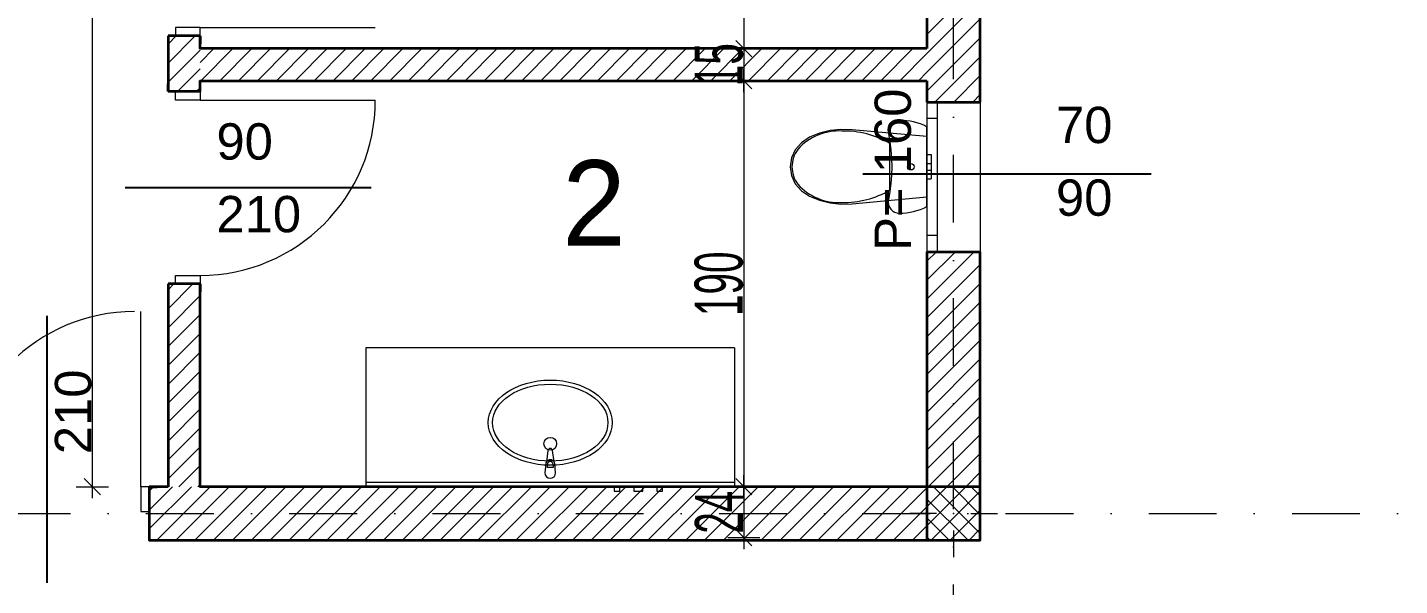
# Model space of a CAD drawing. Header units: millimetres. Extents: x -115530 to 122462, y -34508 to 119375.
# Drawn here: x -10144 to -3723, y 99749 to 102360 of the extents above; entities that cross this region are included whole.
import ezdxf

# ---------------------------------------------------------------- set-up
doc = ezdxf.new("R2010")
doc.units = ezdxf.units.MM
doc.header["$MEASUREMENT"] = 0
doc.linetypes.add('Dot & Dashed', pattern=[670.277762, 317.5, -176.388889, 0, -176.388874])
for name, color, linetype, lineweight in [('dimenzija', 7, 'Continuous', 13), ('dimenzuja vnatre', 251, 'Continuous', 9), ('New_Structural - Bearing_Pen_No__20', 1, 'Continuous', 0), ('New_Structural - Bearing_Pen_No__27', 7, 'Continuous', 25), ('New_Structural - Bearing_Pen_No__7', 7, 'Continuous', 35), ('PECAT-4', 10, 'Continuous', 13)]:
    doc.layers.add(name, color=color, linetype=linetype, lineweight=lineweight)
for name, color, linetype, lineweight, true_color in [('HATCH 2', 7, 'Continuous', 9, 0x575757), ('New_MEP - Electrical_Pen_No__75', 7, 'Continuous', 13, 0xaaaaaa), ('New_Structural - Bearing_Pen_No__168', 7, 'Continuous', 13, 0x6a6a6a), ('New_Structural - Bearing_Pen_No__23', 7, 'Continuous', 25, 0xbf7340), ('New_Structural - Bearing_Pen_No__3', 7, 'Continuous', 18, 0xff6600), ('New_Structural - Bearing_Pen_No__5', 7, 'Continuous', 25, 0x40a5ff), ('New_Structural - Bearing_Pen_No__8', 7, 'Continuous', 35, 0xa80f02), ('OSKI', 7, 'Continuous', 20, 0x156a84)]:
    doc.layers.add(name, color=color, linetype=linetype, lineweight=lineweight, true_color=true_color)
doc.layers.add('New_MEP - Electrical', color=7, linetype='Continuous')
doc.styles.add('GENERATED_STYLE_1', font='arial.ttf')
doc.styles.add('PLATEIA', font='CGSAPPS.shx', dxfattribs={"width": 0.6})
doc.styles.add('SWISS', font='MCSWISB.TTF')
doc.dimstyles.new('100v', dxfattribs={"dimtxt": 225, "dimasz": 1, "dimexe": 0.18, "dimexo": 0.0625, "dimgap": 4, "dimtad": 1, "dimdec": 0, "dimlfac": 0.1, "dimzin": 12, "dimdsep": 46, "dimtxsty": 'PLATEIA', "dimblk": 'A$C321216CB', "dimcen": 0.09, "dimse1": 1, "dimse2": 1, "dimclrd": 256, "dimclrt": 256, "dimadec": 3, "dimazin": 0, "dimtfac": 1, "dimtdec": 0, "dimtix": 1, "dimtmove": 2, "dimatfit": 3, "dimldrblk": 'A$C321216CB', "dimfxl": 1, "dimtolj": 1, "dimtzin": 0, "dimlwd": -1, "dimarcsym": 0})
pattern_1 = [(45, (-112822.756, 83915.69), (-44.194174, 44.194174), [])]
pattern_2 = [(45, (-112792.756, 83915.69), (-44.194174, 44.194174), [])]

# ---------------------------------------------------------------- blocks, each defined once
blk = doc.blocks.new('Basin Cabinet 25[1]', base_point=(11111.1, 34311.1))
at = {"layer": 'New_MEP - Electrical_Pen_No__75', "color": 6, "linetype": 'Continuous', "lineweight": 20}
for p, q in [((11111.1, 34961.1), (12836.1, 34961.1)), ((11111.1, 34311.1), (11111.1, 34961.1)), ((11111.1, 34941.1), (12836.1, 34941.1)), ((12836.1, 34311.1), (12836.1, 34961.1)), ((11960, 34856.3), (11960, 34871.2)), ((11960, 34871.2), (11987.2, 34871.2)), ((11987.2, 34871.2), (11987.2, 34856.3)), ((11111.1, 34311.1), (12836.1, 34311.1))]:
    blk.add_line(p, q, dxfattribs=at)
at = {"layer": 'New_MEP - Electrical_Pen_No__75', "color": 6, "linetype": 'Continuous', "lineweight": 20, "flags": 128}
for points in [[(11447.6, 34961.1), (11474.6, 34961.1), (11474.6, 34981.1), (11447.6, 34981.1)], [(11540.1, 34961.1), (11582.1, 34961.1), (11582.1, 34981.1), (11540.1, 34981.1)], [(11647.6, 34961.1), (11674.6, 34961.1), (11674.6, 34981.1), (11647.6, 34981.1)]]:
    blk.add_lwpolyline(points, close=True, dxfattribs=at)
blk.add_lwpolyline([(11948.6, 34896.1), (11952.6, 34854.2, 0.12102), (11955.9, 34844.7), (11962.5, 34791.7, 0.882566), (11984.7, 34791.7), (11991.4, 34844.7, 0.12102), (11994.6, 34854.2), (11998.6, 34896.1, 1)], format="xyb", close=True, dxfattribs=at)
at = {"layer": 'New_MEP - Electrical_Pen_No__75', "color": 6, "linetype": 'Continuous', "lineweight": 20}
blk.add_circle((11973.6, 34760), 30, dxfattribs=at)
for centre, radius, start, end in [((11973.6, 34856.1), 21.1, 212.77103, 327.22897), ((11973.6, 34856.3), 13.6, 180, 0)]:
    blk.add_arc(centre, radius, start, end, dxfattribs=at)
for major_axis, ratio in [((290, 0), 0.686667), ((270, 0), 0.666667)]:
    blk.add_ellipse((11973.6, 34661.1), major_axis=major_axis, ratio=ratio, dxfattribs=at)
blk = doc.blocks.new('WC 25[2]', base_point=(10211.1, 33463.9))
at = {"layer": 'New_MEP - Electrical_Pen_No__75', "color": 6, "linetype": 'Continuous', "lineweight": 20}
for p, q in [((10191.1, 33504.2), (10191.1, 33520.9)), ((10211.1, 33520.9), (10191.1, 33520.9)), ((10211.1, 33504.2), (10211.1, 33520.9)), ((10384.2, 33572.8), (10384.2, 33463.9)), ((10191.1, 33479.9), (10191.1, 33504.2)), ((10191.1, 33475.2), (10191.1, 33479.9)), ((10211.1, 33479.9), (10191.1, 33479.9)), ((10191.1, 33463.9), (10191.1, 33475.2)), ((10191.1, 33452.6), (10191.1, 33463.9)), ((10191.1, 33447.9), (10191.1, 33452.6)), ((10211.1, 33479.9), (10211.1, 33504.2)), ((10211.1, 33475.2), (10211.1, 33479.9)), ((10211.1, 33463.9), (10211.1, 33475.2)), ((10211.1, 33452.6), (10211.1, 33463.9)), ((10211.1, 33447.9), (10211.1, 33452.6)), ((10384.2, 33463.9), (10384.2, 33354.9)), ((10211.1, 33447.9), (10191.1, 33447.9)), ((10191.1, 33423.6), (10191.1, 33447.9)), ((10191.1, 33406.9), (10191.1, 33423.6)), ((10211.1, 33406.9), (10191.1, 33406.9)), ((10211.1, 33423.6), (10211.1, 33447.9)), ((10211.1, 33406.9), (10211.1, 33423.6))]:
    blk.add_line(p, q, dxfattribs=at)
at = {"layer": 'New_MEP - Electrical_Pen_No__75', "color": 6, "linetype": 'Continuous', "lineweight": 20, "flags": 128}
for points in [[(10211.1, 33277.1), (10226.2, 33270), (10241.7, 33263.8), (10257.5, 33258.5), (10273.6, 33254.2), (10289.9, 33250.8), (10306.3, 33248.3), (10322.9, 33246.9), (10339.6, 33246.4), (10351.1, 33247.7), (10362.1, 33251.4), (10372, 33257.5), (10380.3, 33265.7), (10386.6, 33275.4), (10390.6, 33286.3), (10392.1, 33297.8), (10391.1, 33309.4), (10384.3, 33347.7), (10379.4, 33386.2), (10376.5, 33425), (10375.5, 33463.9), (10376.5, 33502.7), (10379.4, 33541.5), (10384.3, 33580.1), (10391.1, 33618.4), (10392.1, 33629.9), (10390.6, 33641.4), (10386.6, 33652.3), (10380.3, 33662.1), (10372, 33670.2), (10362.1, 33676.3), (10351.1, 33680.1), (10339.6, 33681.4), (10322.9, 33680.9), (10306.3, 33679.4), (10289.9, 33677), (10273.6, 33673.6), (10257.5, 33669.2), (10241.7, 33663.9), (10226.2, 33657.7), (10211.1, 33650.6)], [(10664.5, 33294.5), (10714.3, 33306.9), (10761.2, 33325.9), (10798.4, 33351.5), (10826.9, 33384.5), (10844.9, 33422.8), (10851.1, 33463.9), (10844.9, 33504.9), (10826.9, 33543.2), (10798.4, 33576.3), (10761.2, 33601.9), (10714.3, 33620.9), (10664.5, 33633.3), (10613.2, 33638.8), (10561.5, 33637.2), (10211.1, 33604.9), (10211.1, 33322.9), (10561.5, 33290.5), (10613.2, 33289)]]:
    blk.add_lwpolyline(points, close=True, dxfattribs=at)
at = {"layer": 'New_MEP - Electrical_Pen_No__75', "color": 6, "linetype": 'Continuous', "lineweight": 20}
for centre, major_axis, start_param, end_param in [((10599.1, 33205.8), (425.5, 0), 1.547178, 2.100199), ((10623.4, 33374.4), (257.1, 0), 0.725935, 1.626524), ((10703.9, 33463.1), (138.6, 0), 0.005861, 0.632505), ((10703.9, 33464.7), (138.6, 0), 5.650681, 6.277325), ((10599.1, 33722), (425.5, 0), 4.182984, 4.736005), ((10623.4, 33553.3), (257.1, 0), 4.656658, 5.557246)]:
    blk.add_ellipse(centre, major_axis=major_axis, ratio=0.999377, start_param=start_param, end_param=end_param, dxfattribs=at)
blk.add_ellipse((10286.1, 33463.9), major_axis=(0, 15), ratio=0.999724, dxfattribs=at)
blk = doc.blocks.new('A$C321216CB')
for p, q in [((0, -75.3), (0, 75.3)), ((-53.8, 0), (53.8, 0)), ((-38.1, -38.1), (38.1, 38.1))]:
    blk.add_line(p, q)
blk = doc.blocks.new('*D804')
at = {"layer": 'DEFPOINTS', "color": 0, "transparency": 16777216}
for p in [(-5935.2, 99960.7), (-5685.2, 99960.7), (-5935.2, 98083.2)]:
    blk.add_point(p, dxfattribs=at)
at = {"layer": 'dimenzija', "transparency": 16777216}
blk.add_line((-5686.2, 98083.2), (-5934.2, 98083.2), dxfattribs=at)
at = {"layer": 'dimenzija', "transparency": 16777216, "rotation": 180}
blk.add_blockref('A$C321216CB', (-5935.2, 98083.2), dxfattribs=at)
at = {"layer": 'dimenzija', "transparency": 16777216}
blk.add_blockref('A$C321216CB', (-5685.2, 98083.2), dxfattribs=at)
at = {"layer": 'dimenzija', "transparency": 16777216, "insert": (-5810.2, 98199.7), "char_height": 225, "attachment_point": 5, "style": 'PLATEIA'}
blk.add_mtext('\\A1;25', dxfattribs=at)
blk = doc.blocks.new('*D805')
at = {"layer": 'DEFPOINTS', "color": 0, "transparency": 16777216}
for p in [(-10560.2, 99960.7), (-5935.2, 99960.7), (-10560.2, 98083.2)]:
    blk.add_point(p, dxfattribs=at)
at = {"layer": 'dimenzija', "transparency": 16777216}
blk.add_line((-5936.2, 98083.2), (-10559.2, 98083.2), dxfattribs=at)
at = {"layer": 'dimenzija', "transparency": 16777216, "rotation": 180}
blk.add_blockref('A$C321216CB', (-10560.2, 98083.2), dxfattribs=at)
at = {"layer": 'dimenzija', "transparency": 16777216}
blk.add_blockref('A$C321216CB', (-5935.2, 98083.2), dxfattribs=at)
at = {"layer": 'dimenzija', "transparency": 16777216, "insert": (-8247.7, 98199.7), "char_height": 225, "attachment_point": 5, "style": 'PLATEIA'}
blk.add_mtext('\\A1;462.5', dxfattribs=at)
blk = doc.blocks.new('*D809')
at = {"layer": 'DEFPOINTS', "color": 0, "transparency": 16777216}
for p in [(-15685.2, 99960.7), (-5685.2, 99960.7), (-15685.2, 97355.7)]:
    blk.add_point(p, dxfattribs=at)
at = {"layer": 'dimenzija', "transparency": 16777216}
blk.add_line((-5686.2, 97355.7), (-15684.2, 97355.7), dxfattribs=at)
at = {"layer": 'dimenzija', "transparency": 16777216, "rotation": 180}
blk.add_blockref('A$C321216CB', (-15685.2, 97355.7), dxfattribs=at)
at = {"layer": 'dimenzija', "transparency": 16777216}
blk.add_blockref('A$C321216CB', (-5685.2, 97355.7), dxfattribs=at)
at = {"layer": 'dimenzija', "transparency": 16777216, "insert": (-10685.2, 97472.2), "char_height": 225, "attachment_point": 5, "style": 'PLATEIA'}
blk.add_mtext('\\A1;1000', dxfattribs=at)
blk = doc.blocks.new('*D818')
at = {"layer": 'DEFPOINTS', "color": 0, "transparency": 16777216}
for p in [(-5685.2, 100210.7), (-2626.7, 100210.7), (-5685.2, 99960.7)]:
    blk.add_point(p, dxfattribs=at)
at = {"layer": 'dimenzija', "transparency": 16777216}
blk.add_line((-2626.7, 99961.7), (-2626.7, 100209.7), dxfattribs=at)
for p, rotation in [((-2626.7, 100210.7), 90), ((-2626.7, 99960.7), 270)]:
    blk.add_blockref('A$C321216CB', p, dxfattribs=dict(at, rotation=rotation))
at = {"layer": 'dimenzija', "transparency": 16777216, "insert": (-2743.2, 100085.7), "char_height": 225, "attachment_point": 5, "rotation": 90, "style": 'PLATEIA'}
blk.add_mtext('\\A1;25', dxfattribs=at)
blk = doc.blocks.new('*D819')
at = {"layer": 'DEFPOINTS', "color": 0, "transparency": 16777216}
for p in [(-5685.2, 104335.7), (-2626.7, 104335.7), (-5685.2, 100210.7)]:
    blk.add_point(p, dxfattribs=at)
at = {"layer": 'dimenzija', "transparency": 16777216}
blk.add_line((-2626.7, 100211.7), (-2626.7, 104334.7), dxfattribs=at)
for p, rotation in [((-2626.7, 104335.7), 90), ((-2626.7, 100210.7), 270)]:
    blk.add_blockref('A$C321216CB', p, dxfattribs=dict(at, rotation=rotation))
at = {"layer": 'dimenzija', "transparency": 16777216, "insert": (-2743.2, 102273.2), "char_height": 225, "attachment_point": 5, "rotation": 90, "style": 'PLATEIA'}
blk.add_mtext('\\A1;412.5', dxfattribs=at)
blk = doc.blocks.new('*D834')
at = {"layer": 'DEFPOINTS', "color": 0, "transparency": 16777216}
for p in [(-4373, 104460.7), (-4350.6, 100085.7), (-3004, 100085.7)]:
    blk.add_point(p, dxfattribs=at)
at = {"layer": 'dimenzija', "transparency": 16777216}
blk.add_line((-3004, 104459.7), (-3004, 100086.7), dxfattribs=at)
for p, rotation in [((-3004, 104460.7), 90), ((-3004, 100085.7), 270)]:
    blk.add_blockref('A$C321216CB', p, dxfattribs=dict(at, rotation=rotation))
at = {"layer": 'dimenzija', "transparency": 16777216, "insert": (-3120.5, 102273.2), "char_height": 225, "attachment_point": 5, "rotation": 90, "style": 'PLATEIA'}
blk.add_mtext('\\A1;437.5', dxfattribs=at)
blk = doc.blocks.new('*D836')
at = {"layer": 'DEFPOINTS', "color": 0, "transparency": 16777216}
for p in [(-5685.2, 101310.7), (-5685.2, 99960.7), (-2236.9, 99960.7)]:
    blk.add_point(p, dxfattribs=at)
at = {"layer": 'dimenzija', "transparency": 16777216}
blk.add_line((-2236.9, 101309.7), (-2236.9, 99961.7), dxfattribs=at)
for p, rotation in [((-2236.9, 101310.7), 90), ((-2236.9, 99960.7), 270)]:
    blk.add_blockref('A$C321216CB', p, dxfattribs=dict(at, rotation=rotation))
at = {"layer": 'dimenzija', "transparency": 16777216, "insert": (-2353.4, 100635.7), "char_height": 225, "attachment_point": 5, "rotation": 90, "style": 'PLATEIA'}
blk.add_mtext('\\A1;135', dxfattribs=at)
blk = doc.blocks.new('*D884')
at = {"layer": 'DEFPOINTS', "color": 0, "transparency": 16777216}
for p in [(-5810.2, 102010.7), (-2236.9, 102010.7), (-5685.2, 101310.7)]:
    blk.add_point(p, dxfattribs=at)
at = {"layer": 'dimenzija', "transparency": 16777216}
blk.add_line((-2236.9, 101311.7), (-2236.9, 102009.7), dxfattribs=at)
for p, rotation in [((-2236.9, 102010.7), 90), ((-2236.9, 101310.7), 270)]:
    blk.add_blockref('A$C321216CB', p, dxfattribs=dict(at, rotation=rotation))
at = {"layer": 'dimenzija', "transparency": 16777216, "insert": (-2353.4, 101660.7), "char_height": 225, "attachment_point": 5, "rotation": 90, "style": 'PLATEIA'}
blk.add_mtext('\\A1;70', dxfattribs=at)
blk = doc.blocks.new('*D885')
at = {"layer": 'DEFPOINTS', "color": 0, "transparency": 16777216}
for p in [(-5752.7, 102835.7), (-2236.9, 102835.7), (-5810.2, 102010.7)]:
    blk.add_point(p, dxfattribs=at)
at = {"layer": 'dimenzija', "transparency": 16777216}
blk.add_line((-2236.9, 102011.7), (-2236.9, 102834.7), dxfattribs=at)
for p, rotation in [((-2236.9, 102835.7), 90), ((-2236.9, 102010.7), 270)]:
    blk.add_blockref('A$C321216CB', p, dxfattribs=dict(at, rotation=rotation))
at = {"layer": 'dimenzija', "transparency": 16777216, "insert": (-2353.4, 102423.2), "char_height": 225, "attachment_point": 5, "rotation": 90, "style": 'PLATEIA'}
blk.add_mtext('\\A1;82.5', dxfattribs=at)
blk = doc.blocks.new('*D837')
at = {"layer": 'DEFPOINTS', "color": 0, "transparency": 16777216}
for p in [(-9573.9, 100028.2), (-5685.2, 99960.7), (-9573.9, 97712.4)]:
    blk.add_point(p, dxfattribs=at)
at = {"layer": 'dimenzija', "transparency": 16777216}
blk.add_line((-5686.2, 97712.4), (-9572.9, 97712.4), dxfattribs=at)
at = {"layer": 'dimenzija', "transparency": 16777216, "rotation": 180}
blk.add_blockref('A$C321216CB', (-9573.9, 97712.4), dxfattribs=at)
at = {"layer": 'dimenzija', "transparency": 16777216}
blk.add_blockref('A$C321216CB', (-5685.2, 97712.4), dxfattribs=at)
at = {"layer": 'dimenzija', "transparency": 16777216, "insert": (-7629.5, 97828.9), "char_height": 225, "attachment_point": 5, "style": 'PLATEIA'}
blk.add_mtext('\\A1;389', dxfattribs=at)
blk = doc.blocks.new('*D886')
at = {"layer": 'DEFPOINTS', "color": 0, "transparency": 16777216}
for p in [(-10503.9, 99984.3), (-9573.9, 100028.2), (-10503.9, 97712.4)]:
    blk.add_point(p, dxfattribs=at)
at = {"layer": 'dimenzija', "transparency": 16777216}
blk.add_line((-9574.9, 97712.4), (-10502.9, 97712.4), dxfattribs=at)
at = {"layer": 'dimenzija', "transparency": 16777216, "rotation": 180}
blk.add_blockref('A$C321216CB', (-10503.9, 97712.4), dxfattribs=at)
at = {"layer": 'dimenzija', "transparency": 16777216}
blk.add_blockref('A$C321216CB', (-9573.9, 97712.4), dxfattribs=at)
at = {"layer": 'dimenzija', "transparency": 16777216, "insert": (-10038.9, 97828.9), "char_height": 225, "attachment_point": 5, "style": 'PLATEIA'}
blk.add_mtext('\\A1;93', dxfattribs=at)
blk = doc.blocks.new('*D893')
at = {"layer": 'DEFPOINTS', "color": 0, "transparency": 16777216}
for p in [(-5685.2, 108960.7), (-1522.1, 108960.7), (-5685.2, 99960.7)]:
    blk.add_point(p, dxfattribs=at)
at = {"layer": 'dimenzija', "transparency": 16777216}
blk.add_line((-1522.1, 99961.7), (-1522.1, 108959.7), dxfattribs=at)
for p, rotation in [((-1522.1, 108960.7), 90), ((-1522.1, 99960.7), 270)]:
    blk.add_blockref('A$C321216CB', p, dxfattribs=dict(at, rotation=rotation))
at = {"layer": 'dimenzija', "transparency": 16777216, "insert": (-1638.6, 104460.7), "char_height": 225, "attachment_point": 5, "rotation": 90, "style": 'PLATEIA'}
blk.add_mtext('\\A1;900', dxfattribs=at)
blk = doc.blocks.new('*D861')
at = {"layer": 'DEFPOINTS', "color": 0, "transparency": 16777216}
for p in [(-6435.8, 102260.7), (-6791.8, 102110.7), (-6425.1, 102110.7)]:
    blk.add_point(p, dxfattribs=at)
at = {"layer": 'dimenzuja vnatre', "transparency": 16777216}
for p, q in [((-6791.8, 102261.7), (-6791.8, 102262.7)), ((-6791.8, 102260.7), (-6791.8, 102110.7)), ((-6791.8, 102109.7), (-6791.8, 102108.7))]:
    blk.add_line(p, q, dxfattribs=at)
for p, rotation in [((-6791.8, 102260.7), 270), ((-6791.8, 102110.7), 90)]:
    blk.add_blockref('A$C321216CB', p, dxfattribs=dict(at, rotation=rotation))
at = {"layer": 'dimenzuja vnatre', "transparency": 16777216, "insert": (-6908.3, 102185.7), "char_height": 225, "attachment_point": 5, "rotation": 90, "style": 'PLATEIA'}
blk.add_mtext('\\A1;15', dxfattribs=at)
blk = doc.blocks.new('*D862')
at = {"layer": 'DEFPOINTS', "color": 0, "transparency": 16777216}
for p in [(-6425.1, 102110.7), (-6791.8, 100210.7), (-6282.8, 100210.7)]:
    blk.add_point(p, dxfattribs=at)
at = {"layer": 'dimenzuja vnatre', "transparency": 16777216}
blk.add_line((-6791.8, 102109.7), (-6791.8, 100211.7), dxfattribs=at)
for p, rotation in [((-6791.8, 102110.7), 90), ((-6791.8, 100210.7), 270)]:
    blk.add_blockref('A$C321216CB', p, dxfattribs=dict(at, rotation=rotation))
at = {"layer": 'dimenzuja vnatre', "transparency": 16777216, "insert": (-6908.3, 101160.7), "char_height": 225, "attachment_point": 5, "rotation": 90, "style": 'PLATEIA'}
blk.add_mtext('\\A1;190', dxfattribs=at)
blk = doc.blocks.new('*D932')
at = {"layer": 'DEFPOINTS', "color": 0, "transparency": 16777216}
for p in [(-6282.8, 100210.7), (-9573.9, 99973.2), (-6791.8, 99973.2)]:
    blk.add_point(p, dxfattribs=at)
at = {"layer": 'dimenzuja vnatre', "transparency": 16777216}
blk.add_line((-6791.8, 100209.7), (-6791.8, 99974.2), dxfattribs=at)
for p, rotation in [((-6791.8, 100210.7), 90), ((-6791.8, 99973.2), 270)]:
    blk.add_blockref('A$C321216CB', p, dxfattribs=dict(at, rotation=rotation))
at = {"layer": 'dimenzuja vnatre', "transparency": 16777216, "insert": (-6908.3, 100092), "char_height": 225, "attachment_point": 5, "rotation": 90, "style": 'PLATEIA'}
blk.add_mtext('\\A1;24', dxfattribs=at)
blk = doc.blocks.new('*D863')
at = {"layer": 'DEFPOINTS', "color": 0, "transparency": 16777216}
for p in [(-6284.3, 105363.3), (-6791.8, 102260.7), (-6435.8, 102260.7)]:
    blk.add_point(p, dxfattribs=at)
at = {"layer": 'dimenzuja vnatre', "transparency": 16777216}
blk.add_line((-6791.8, 105362.3), (-6791.8, 102261.7), dxfattribs=at)
for p, rotation in [((-6791.8, 105363.3), 90), ((-6791.8, 102260.7), 270)]:
    blk.add_blockref('A$C321216CB', p, dxfattribs=dict(at, rotation=rotation))
at = {"layer": 'dimenzuja vnatre', "transparency": 16777216, "insert": (-6908.3, 103812), "char_height": 225, "attachment_point": 5, "rotation": 90, "style": 'PLATEIA'}
blk.add_mtext('\\A1;310', dxfattribs=at)
blk = doc.blocks.new('*D939')
at = {"layer": 'DEFPOINTS', "color": 0, "transparency": 16777216}
for p in [(-9486.3, 105513.3), (-9840.9, 100210.7), (-9486.3, 100210.7)]:
    blk.add_point(p, dxfattribs=at)
at = {"layer": 'dimenzuja vnatre', "transparency": 16777216}
blk.add_line((-9840.9, 105512.3), (-9840.9, 100211.7), dxfattribs=at)
for p, rotation in [((-9840.9, 105513.3), 90), ((-9840.9, 100210.7), 270)]:
    blk.add_blockref('A$C321216CB', p, dxfattribs=dict(at, rotation=rotation))
at = {"layer": 'dimenzuja vnatre', "transparency": 16777216, "insert": (-9957.4, 102862), "char_height": 225, "attachment_point": 5, "rotation": 90, "style": 'PLATEIA'}
blk.add_mtext('\\A1;530', dxfattribs=at)
blk = doc.blocks.new('*D946')
at = {"layer": 'DEFPOINTS', "color": 0, "transparency": 16777216}
for p in [(-3885.2, 102685.7), (-5685.2, 99960.7), (-3885.2, 97355.7)]:
    blk.add_point(p, dxfattribs=at)
at = {"layer": 'dimenzija', "transparency": 16777216}
blk.add_line((-5684.2, 97355.7), (-3886.2, 97355.7), dxfattribs=at)
at = {"layer": 'dimenzija', "transparency": 16777216, "rotation": 180}
blk.add_blockref('A$C321216CB', (-5685.2, 97355.7), dxfattribs=at)
at = {"layer": 'dimenzija', "transparency": 16777216}
blk.add_blockref('A$C321216CB', (-3885.2, 97355.7), dxfattribs=at)
at = {"layer": 'dimenzija', "transparency": 16777216, "insert": (-4785.2, 97472.2), "char_height": 225, "attachment_point": 5, "style": 'PLATEIA'}
blk.add_mtext('\\A1;180', dxfattribs=at)

msp = doc.modelspace()

# ---------------------------------------------------------------- hatches: boundary and pattern name
at = {"layer": 'HATCH 2', "linetype": 'Continuous', "lineweight": 13}
h = msp.add_hatch(dxfattribs=at)
h.set_pattern_fill('ANSI37', color=256, scale=500, style=0)
h.set_pattern_definition([(45, (-112822.756, 83915.69), (-44.194174, 44.194174), []), (135, (-112822.756, 83915.69), (-44.194174, -44.194174), [])])
h.paths.add_polyline_path([(-5685.19, 100210.73), (-5935.19, 100210.73), (-5935.19, 99960.73), (-5685.19, 99960.73)])
at = {"layer": 'New_Structural - Bearing_Pen_No__168', "linetype": 'Continuous', "lineweight": 13, "true_color": 0x9ea0a3}
h = msp.add_hatch(dxfattribs=at)
h.set_pattern_fill('ANSI31', color=253, scale=500, style=0)
h.set_pattern_definition(pattern_1)
h.paths.add_polyline_path([(-5935.19, 102010.73), (-5685.19, 102010.73), (-5685.19, 102835.73), (-5935.19, 102835.73)])
h = msp.add_hatch(dxfattribs=at)
h.set_pattern_fill('ANSI31', color=253, scale=500, style=0)
h.set_pattern_definition(pattern_2)
h.paths.add_polyline_path([(-9336.25, 102319.73), (-9486.25, 102319.73), (-9486.25, 102059.61), (-9336.25, 102059.61)])
h = msp.add_hatch(dxfattribs=at)
h.set_pattern_fill('ANSI31', color=253, scale=500, style=0)
h.set_pattern_definition(pattern_1)
h.paths.add_polyline_path([(-9336.25, 102110.73), (-5935.19, 102110.73), (-5935.19, 102260.73), (-9336.25, 102260.73)])
h = msp.add_hatch(dxfattribs=at)
h.set_pattern_fill('ANSI31', color=253, scale=500, style=0)
h.set_pattern_definition(pattern_1)
h.paths.add_polyline_path([(-5685.19, 100210.73), (-5685.19, 101310.73), (-5935.19, 101310.73), (-5935.19, 100210.73)])
h = msp.add_hatch(dxfattribs=at)
h.set_pattern_fill('ANSI31', color=253, scale=500, style=0)
h.set_pattern_definition(pattern_2)
h.paths.add_polyline_path([(-9486.25, 100210.73), (-9336.25, 100210.73), (-9336.25, 101159.61), (-9486.25, 101159.61)])
h = msp.add_hatch(dxfattribs=at)
h.set_pattern_fill('ANSI31', color=253, scale=500, style=0)
h.set_pattern_definition(pattern_1)
h.paths.add_polyline_path([(-5935.19, 99960.73), (-5935.19, 100210.73), (-9573.9, 100210.73), (-9573.9, 99960.73)])

# ---------------------------------------------------------------- linework, layer by layer
at = {"layer": 'New_Structural - Bearing_Pen_No__20', "color": 1, "linetype": 'Continuous', "lineweight": 0}
for p, q in [((-5810.19, 100165.73), (-5810.19, 100290.73)), ((-5890.19, 100085.73), (-6015.19, 100085.73)), ((-5730.19, 100085.73), (-5605.19, 100085.73)), ((-5810.19, 100005.73), (-5810.19, 99880.73))]:
    msp.add_line(p, q, dxfattribs=at)
msp.add_point((-5810.19, 100085.73), dxfattribs=at)
at = {"layer": 'New_Structural - Bearing_Pen_No__23', "color": 30, "linetype": 'Continuous', "lineweight": 20, "true_color": 0xff6600}
for p, q in [((-9336.25, 102359.73), (-9451.25, 102359.73)), ((-9451.25, 102359.73), (-9451.25, 102319.73)), ((-9336.25, 102319.73), (-9336.25, 102359.73)), ((-9451.25, 102319.73), (-9336.25, 102319.73)), ((-9451.25, 102019.61), (-9451.25, 102059.61)), ((-9451.25, 102059.61), (-9336.25, 102059.61)), ((-9336.25, 102059.61), (-9336.25, 102019.61)), ((-9336.25, 102019.61), (-9451.25, 102019.61)), ((-5935.19, 102010.73), (-5935.19, 101935.73)), ((-5885.19, 101935.73), (-5885.19, 102010.73)), ((-5935.19, 101935.73), (-5885.19, 101935.73)), ((-5885.19, 101385.73), (-5935.19, 101385.73)), ((-5935.19, 101385.73), (-5935.19, 101310.73)), ((-5885.19, 101310.73), (-5885.19, 101385.73)), ((-9451.25, 101159.61), (-9451.25, 101199.61)), ((-9451.25, 101199.61), (-9336.25, 101199.61)), ((-9336.25, 101199.61), (-9336.25, 101159.61)), ((-9336.25, 101159.61), (-9451.25, 101159.61)), ((-9573.9, 100210.73), (-9613.9, 100210.73)), ((-9613.9, 100210.73), (-9613.9, 100095.73)), ((-9573.9, 100095.73), (-9573.9, 100210.73)), ((-9613.9, 100095.73), (-9573.9, 100095.73))]:
    msp.add_line(p, q, dxfattribs=at)
at = {"layer": 'New_Structural - Bearing_Pen_No__27', "color": 7, "linetype": 'Continuous', "lineweight": 35}
for p, q in [((-9486.25, 102319.73), (-9486.25, 102282.73)), ((-9451.25, 102319.73), (-9486.25, 102319.73)), ((-9451.25, 102319.73), (-9486.25, 102319.73)), ((-9451.25, 102319.73), (-9486.25, 102319.73)), ((-9486.25, 102319.73), (-9486.25, 102282.73)), ((-9486.25, 102319.73), (-9486.25, 102282.73)), ((-9336.25, 102319.73), (-9451.25, 102319.73)), ((-9336.25, 102319.73), (-9451.25, 102319.73)), ((-9336.25, 102319.73), (-9451.25, 102319.73)), ((-9336.25, 102319.73), (-9336.25, 102282.73)), ((-9336.25, 102319.73), (-9336.25, 102282.73)), ((-9336.25, 102319.73), (-9336.25, 102282.73)), ((-9486.25, 102059.61), (-9486.25, 102096.61)), ((-9486.25, 102059.61), (-9486.25, 102096.61)), ((-9486.25, 102059.61), (-9486.25, 102096.61)), ((-9336.25, 102059.61), (-9336.25, 102096.61)), ((-9336.25, 102059.61), (-9336.25, 102096.61)), ((-9336.25, 102059.61), (-9336.25, 102096.61)), ((-9451.25, 102059.61), (-9486.25, 102059.61)), ((-9451.25, 102059.61), (-9486.25, 102059.61)), ((-9451.25, 102059.61), (-9486.25, 102059.61)), ((-9336.25, 102059.61), (-9451.25, 102059.61)), ((-9336.25, 102059.61), (-9451.25, 102059.61)), ((-9336.25, 102059.61), (-9451.25, 102059.61)), ((-5935.19, 102010.73), (-5885.19, 102010.73)), ((-5935.19, 102010.73), (-5885.19, 102010.73)), ((-5935.19, 102010.73), (-5885.19, 102010.73)), ((-5885.19, 102010.73), (-5685.19, 102010.73)), ((-5885.19, 102010.73), (-5685.19, 102010.73)), ((-5935.19, 101310.73), (-5885.19, 101310.73)), ((-5935.19, 101310.73), (-5885.19, 101310.73)), ((-5935.19, 101310.73), (-5885.19, 101310.73)), ((-5885.19, 101310.73), (-5685.19, 101310.73)), ((-5885.19, 101310.73), (-5685.19, 101310.73)), ((-9486.25, 101159.61), (-9486.25, 101122.61)), ((-9451.25, 101159.61), (-9486.25, 101159.61)), ((-9451.25, 101159.61), (-9486.25, 101159.61)), ((-9451.25, 101159.61), (-9486.25, 101159.61)), ((-9486.25, 101159.61), (-9486.25, 101122.61)), ((-9486.25, 101159.61), (-9486.25, 101122.61)), ((-9336.25, 101159.61), (-9451.25, 101159.61)), ((-9336.25, 101159.61), (-9451.25, 101159.61)), ((-9336.25, 101159.61), (-9451.25, 101159.61)), ((-9336.25, 101159.61), (-9336.25, 101122.61)), ((-9336.25, 101159.61), (-9336.25, 101122.61)), ((-9336.25, 101159.61), (-9336.25, 101122.61)), ((-9573.9, 100210.73), (-9536.9, 100210.73)), ((-9573.9, 100210.73), (-9573.9, 100095.73)), ((-9573.9, 100210.73), (-9573.9, 100095.73)), ((-9573.9, 100210.73), (-9573.9, 100095.73)), ((-9573.9, 100210.73), (-9536.9, 100210.73)), ((-9573.9, 100210.73), (-9536.9, 100210.73)), ((-9573.9, 100095.73), (-9573.9, 99960.73)), ((-9573.9, 100095.73), (-9573.9, 99960.73))]:
    msp.add_line(p, q, dxfattribs=at)
for points in [[(-5935.19, 102835.73), (-5935.19, 102260.73)], [(-5685.19, 102010.73), (-5685.19, 102835.73)], [(-9486.25, 102319.73), (-9486.25, 102059.61)], [(-5935.19, 102260.73), (-9336.25, 102260.73), (-9336.25, 102319.73)], [(-9336.25, 102059.61), (-9336.25, 102110.73), (-5935.19, 102110.73)], [(-5935.19, 102110.73), (-5935.19, 102010.73)], [(-5935.19, 101310.73), (-5935.19, 100210.73)], [(-5685.19, 100210.73), (-5685.19, 101310.73)], [(-9486.25, 101159.61), (-9486.25, 100210.73)], [(-5935.19, 100210.73), (-9336.25, 100210.73), (-9336.25, 101159.61)], [(-9486.25, 100210.73), (-9573.9, 100210.73)], [(-9573.9, 100095.73), (-9573.9, 99960.73), (-5935.19, 99960.73)]]:
    msp.add_lwpolyline(points, dxfattribs=at)
at = {"layer": 'New_Structural - Bearing_Pen_No__3', "color": 30, "linetype": 'Continuous', "lineweight": 18, "true_color": 0xff6600}
for p, q in [((-9336.25, 102359.73), (-8516.25, 102359.73)), ((-9336.25, 102019.61), (-8516.25, 102019.61)), ((-5935.19, 102010.73), (-5935.19, 101310.73)), ((-5685.19, 102010.73), (-5685.19, 101310.73)), ((-5935.19, 101935.73), (-5935.19, 101385.73)), ((-5885.19, 101385.73), (-5885.19, 101935.73)), ((-9613.9, 100210.73), (-9613.9, 101030.73))]:
    msp.add_line(p, q, dxfattribs=at)
for centre, start, end in [((-9336.25, 102019.61), 270, 0), ((-9643.9, 100210.73), 90, 180)]:
    msp.add_arc(centre, 820, start, end, dxfattribs=at)
at = {"layer": 'New_Structural - Bearing_Pen_No__5', "color": 161, "linetype": 'Continuous', "lineweight": 25, "true_color": 0x40a5ff}
for p, q in [((-4885.19, 101673.73), (-6235.19, 101673.73)), ((-8536.25, 101609.61), (-9686.25, 101609.61)), ((-10053.9, 101010.73), (-10053.9, 99760.73))]:
    msp.add_line(p, q, dxfattribs=at)
at = {"layer": 'New_Structural - Bearing_Pen_No__8', "color": 14, "linetype": 'Continuous', "lineweight": 35, "true_color": 0xa80f02}
msp.add_lwpolyline([(-5685.19, 100210.73), (-5935.19, 100210.73), (-5935.19, 99960.73), (-5685.19, 99960.73)], close=True, dxfattribs=at)
at = {"layer": 'OSKI', "linetype": 'Dot & Dashed'}
for p, q in [((-5810.19, 96753.97), (-5810.19, 113035.14)), ((-20315.56, 100085.73), (-1129.22, 100085.73))]:
    msp.add_line(p, q, dxfattribs=at)

# ---------------------------------------------------------------- block references
at = {"layer": 'New_MEP - Electrical', "color": 2, "linetype": 'Continuous', "lineweight": 20, "true_color": 0xffeb28, "rotation": 180}
for name, p in [('WC 25[2]', (-5935.19, 101707.99)), ('Basin Cabinet 25[1]', (-6835.19, 100860.73))]:
    msp.add_blockref(name, p, dxfattribs=at)

# ---------------------------------------------------------------- texts
at = {"layer": 'New_Structural - Bearing_Pen_No__7', "color": 7, "linetype": 'Continuous', "lineweight": 35, "char_height": 170, "attachment_point": 7, "rotation": 90, "style": 'GENERATED_STYLE_1'}
for s, insert in [('\\A1;{\\pql;\\pt0;\\fArial|b0|i0|c0|p34;P= 160\\fArial|b0|i0|c0|p34;\\A1{\\H.66x;\\S^  ;}\\fArial|b0|i0|c0|p34;\\fArial|b0|i0|c0|p34;}', (-5960.29, 101314.48)), ('\\A1;{\\pql;\\pt0;\\fArial|b0|i0|c0|p34;210\\fArial|b0|i0|c0|p34;\\A1{\\H.66x;\\S^  ;}\\fArial|b0|i0|c0|p34;\\fArial|b0|i0|c0|p34;}', (-9796.11, 100363.25))]:
    msp.add_mtext(s, dxfattribs=dict(at, insert=insert))
at = {"layer": 'New_Structural - Bearing_Pen_No__7', "color": 7, "linetype": 'Continuous', "lineweight": 35, "char_height": 170, "attachment_point": 7, "style": 'GENERATED_STYLE_1'}
for s, insert in [('\\A1;{\\pql;\\pt0;\\fArial|b0|i0|c0|p34;70\\fArial|b0|i0|c0|p34;\\A1{\\H.66x;\\S^  ;}\\fArial|b0|i0|c0|p34;\\fArial|b0|i0|c0|p34;}', (-5331.19, 101768.94)), ('\\A1;{\\pql;\\pt0;\\fArial|b0|i0|c0|p34;90\\fArial|b0|i0|c0|p34;\\A1{\\H.66x;\\S^  ;}\\fArial|b0|i0|c0|p34;\\fArial|b0|i0|c0|p34;}', (-9259.83, 101691.81)), ('\\A1;{\\pql;\\pt0;\\fArial|b0|i0|c0|p34;90\\fArial|b0|i0|c0|p34;\\A1{\\H.66x;\\S^  ;}\\fArial|b0|i0|c0|p34;\\fArial|b0|i0|c0|p34;}', (-5331.19, 101428.94)), ('\\A1;{\\pql;\\pt0;\\fArial|b0|i0|c0|p34;210\\fArial|b0|i0|c0|p34;\\A1{\\H.66x;\\S^  ;}\\fArial|b0|i0|c0|p34;\\fArial|b0|i0|c0|p34;}', (-9259.83, 101351.81))]:
    msp.add_mtext(s, dxfattribs=dict(at, insert=insert))
at = {"layer": 'PECAT-4', "linetype": 'Continuous', "style": 'SWISS'}
msp.add_text('2', height=400, dxfattribs=at).set_placement((-7641.21, 101338.4))

# ---------------------------------------------------------------- dimensions: what is measured, and where the dimension line sits
at = {"layer": 'dimenzija'}
for base, p1, p2, angle, override, picture, middle in [((-1522.14, 108960.73), (-5685.19, 99960.73), (-5685.19, 108960.73), 270, {"dimdec": 1}, '*D893', (-1638.64, 104460.73)), ((-3003.97, 100085.73), (-4372.98, 104460.73), (-4350.62, 100085.73), 270, {"dimdec": 1}, '*D834', (-3120.47, 102273.23)), ((-2626.66, 104335.73), (-5685.19, 100210.73), (-5685.19, 104335.73), 270, {"dimdec": 1}, '*D819', (-2743.16, 102273.23)), ((-2236.94, 102835.73), (-5810.19, 102010.73), (-5752.69, 102835.73), 270, {"dimdec": 1}, '*D885', (-2353.44, 102423.23)), ((-3885.19, 97355.66), (-5685.19, 99960.73), (-3885.19, 102685.73), 180, {"dimdec": 1}, '*D946', (-4785.19, 97472.16)), ((-2236.94, 102010.73), (-5685.19, 101310.73), (-5810.19, 102010.73), 270, {"dimdec": 1}, '*D884', (-2353.44, 101660.73)), ((-2236.94, 99960.73), (-5685.19, 101310.73), (-5685.19, 99960.73), 270, {"dimdec": 1}, '*D836', (-2353.44, 100635.73)), ((-2626.66, 100210.73), (-5685.19, 99960.73), (-5685.19, 100210.73), 270, {"dimdec": 1}, '*D818', (-2743.16, 100085.73)), ((-10503.9, 97712.37), (-9573.9, 100028.23), (-10503.9, 99984.29), 180, {"dimdec": 1}, '*D886', (-10038.9, 97828.87)), ((-9573.9, 97712.37), (-5685.19, 99960.73), (-9573.9, 100028.23), 180, {"dimdec": 0}, '*D837', (-7629.55, 97828.87)), ((-15685.19, 97355.66), (-5685.19, 99960.73), (-15685.19, 99960.73), 180, {"dimdec": 1}, '*D809', (-10685.19, 97472.16)), ((-10560.19, 98083.19), (-5935.19, 99960.73), (-10560.19, 99960.73), 180, {"dimdec": 1}, '*D805', (-8247.69, 98199.69))]:
    dim = msp.add_linear_dim(base=base, p1=p1, p2=p2, angle=angle, dimstyle='100v', override=override, dxfattribs=at)
    dim.commit()
    dim.dimension.update_dxf_attribs({"geometry": picture, "text_midpoint": middle})
dim = msp.add_linear_dim(base=(-5935.19, 98083.19), p1=(-5685.19, 99960.73), p2=(-5935.19, 99960.73), angle=180, dimstyle='100v', dxfattribs=at)
dim.commit()
dim.dimension.update_dxf_attribs({"geometry": '*D804', "text_midpoint": (-5810.19, 98199.69)})
at = {"layer": 'dimenzuja vnatre'}
for base, p1, p2, picture, middle in [((-9840.86, 100210.73), (-9486.25, 105513.27), (-9486.25, 100210.73), '*D939', (-9957.36, 102862)), ((-6791.79, 102260.73), (-6284.27, 105363.27), (-6435.76, 102260.73), '*D863', (-6908.29, 103812)), ((-6791.79, 102110.73), (-6435.76, 102260.73), (-6425.08, 102110.73), '*D861', (-6908.29, 102185.73)), ((-6791.79, 100210.73), (-6425.08, 102110.73), (-6282.77, 100210.73), '*D862', (-6908.29, 101160.73)), ((-6791.79, 99973.21), (-6282.77, 100210.73), (-9573.9, 99973.21), '*D932', (-6908.29, 100091.97))]:
    dim = msp.add_linear_dim(base=base, p1=p1, p2=p2, angle=90, dimstyle='100v', dxfattribs=at)
    dim.commit()
    dim.dimension.update_dxf_attribs({"geometry": picture, "text_midpoint": middle})

doc.saveas('drawing.dxf')
